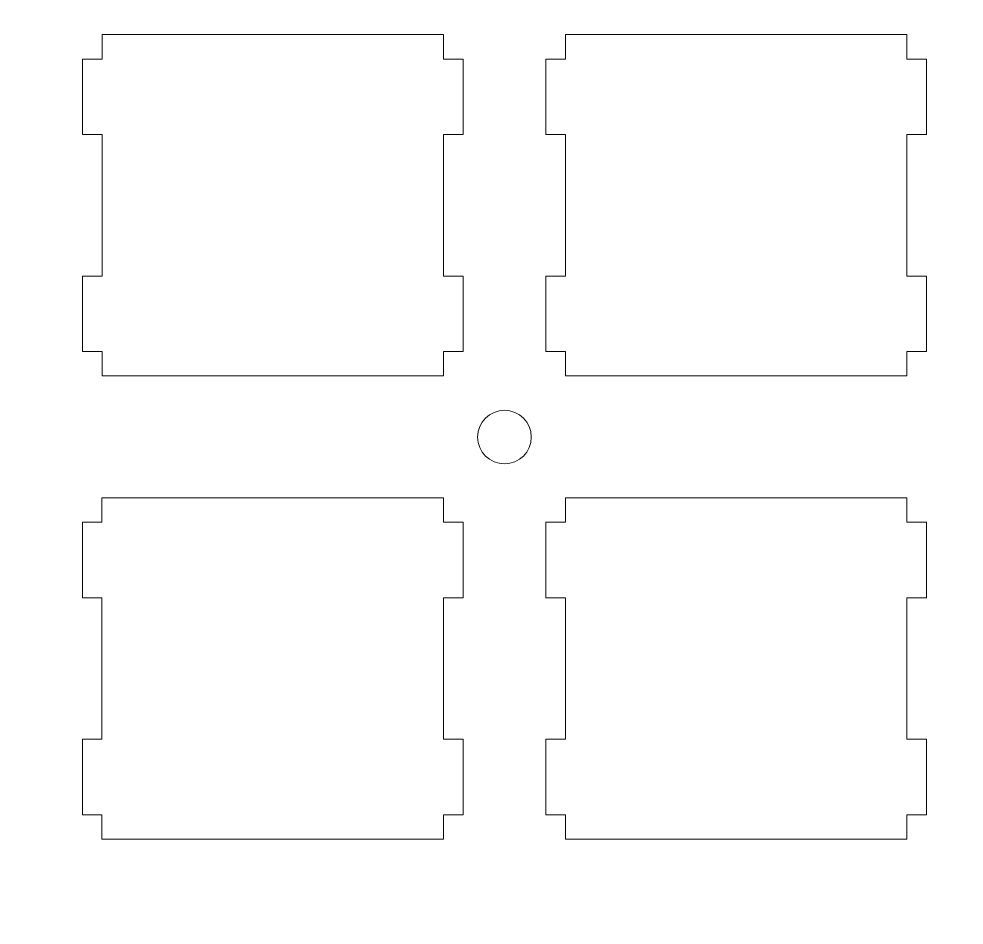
# Model space of a CAD drawing. Header units: inches. Extents: x -50 to 261, y -80 to 218.
# Drawn here: x -9.65 to 29.09, y 147.5 to 184.67 of the extents above; entities that cross this region are included whole.
import ezdxf

# ---------------------------------------------------------------- set-up
doc = ezdxf.new("R2010")
doc.units = ezdxf.units.IN
doc.header["$MEASUREMENT"] = 0
doc.layers.add('CUT', color=7, linetype='Continuous')

msp = doc.modelspace()

# ---------------------------------------------------------------- linework, layer by layer
at = {"layer": 'CUT', "color": 1, "lineweight": 9, "true_color": 0xe60012}
for points in [[(8.553, 179.924), (7.753, 179.924), (7.753, 174.124), (8.553, 174.124), (8.553, 171.023), (7.753, 171.023), (7.753, 170.024), (-6.247, 170.024), (-6.247, 171.023), (-7.046, 171.023), (-7.046, 174.124), (-6.247, 174.124), (-6.247, 179.924), (-7.046, 179.924), (-7.046, 183.024), (-6.247, 183.024), (-6.247, 184.024), (7.753, 184.024), (7.753, 183.024), (8.553, 183.024), (8.553, 179.924)], [(27.553, 179.924), (26.753, 179.924), (26.753, 174.124), (27.553, 174.124), (27.553, 171.023), (26.753, 171.023), (26.753, 170.024), (12.753, 170.024), (12.753, 171.023), (11.954, 171.023), (11.954, 174.124), (12.753, 174.124), (12.753, 179.924), (11.954, 179.924), (11.954, 183.024), (12.753, 183.024), (12.753, 184.024), (26.753, 184.024), (26.753, 183.024), (27.553, 183.024), (27.553, 179.924)], [(-7.047, 155.124), (-6.248, 155.124), (-6.248, 160.924), (-7.047, 160.924), (-7.047, 164.024), (-6.248, 164.024), (-6.248, 165.024), (7.753, 165.024), (7.753, 164.024), (8.552, 164.024), (8.552, 160.924), (7.753, 160.924), (7.753, 155.124), (8.552, 155.124), (8.552, 152.024), (7.753, 152.024), (7.753, 151.024), (-6.248, 151.024), (-6.248, 152.024), (-7.047, 152.024), (-7.047, 155.124)], [(11.953, 155.124), (12.752, 155.124), (12.752, 160.924), (11.953, 160.924), (11.953, 164.024), (12.752, 164.024), (12.752, 165.024), (26.753, 165.024), (26.753, 164.024), (27.553, 164.024), (27.553, 160.924), (26.753, 160.924), (26.753, 155.124), (27.553, 155.124), (27.553, 152.024), (26.753, 152.024), (26.753, 151.024), (12.752, 151.024), (12.752, 152.024), (11.953, 152.024), (11.953, 155.124)]]:
    msp.add_lwpolyline(points, dxfattribs=at)
for points, knots in [([(258.528, 205.569), (258.528, 205.569), (-48.272, 205.569), (-48.272, 205.569), (-49.372, 205.569), (-50.272, 204.669), (-50.272, 203.569), (-50.272, 203.569), (-50.272, 93.469), (-50.272, 93.469), (-50.272, 92.369), (-49.372, 91.469), (-48.272, 91.469), (-48.272, 91.469), (258.528, 91.469), (258.528, 91.469), (259.628, 91.469), (260.528, 92.369), (260.528, 93.469), (260.528, 93.469), (260.528, 203.569), (260.528, 203.569), (260.528, 204.669), (259.628, 205.569), (258.528, 205.569)], [0, 0, 0, 0, 1, 1, 1, 2, 2, 2, 3, 3, 3, 4, 4, 4, 5, 5, 5, 6, 6, 6, 7, 7, 7, 8, 8, 8, 8]), ([(10.252, 166.42), (9.645, 166.42), (9.152, 166.912), (9.152, 167.52), (9.152, 168.128), (9.645, 168.62), (10.252, 168.62), (10.86, 168.62), (11.352, 168.128), (11.352, 167.52), (11.352, 166.912), (10.86, 166.42), (10.252, 166.42)], [0, 0, 0, 0, 1, 1, 1, 2, 2, 2, 3, 3, 3, 4, 4, 4, 4])]:
    msp.add_open_spline(points, degree=3, knots=knots, dxfattribs=at)

doc.saveas('drawing.dxf')
